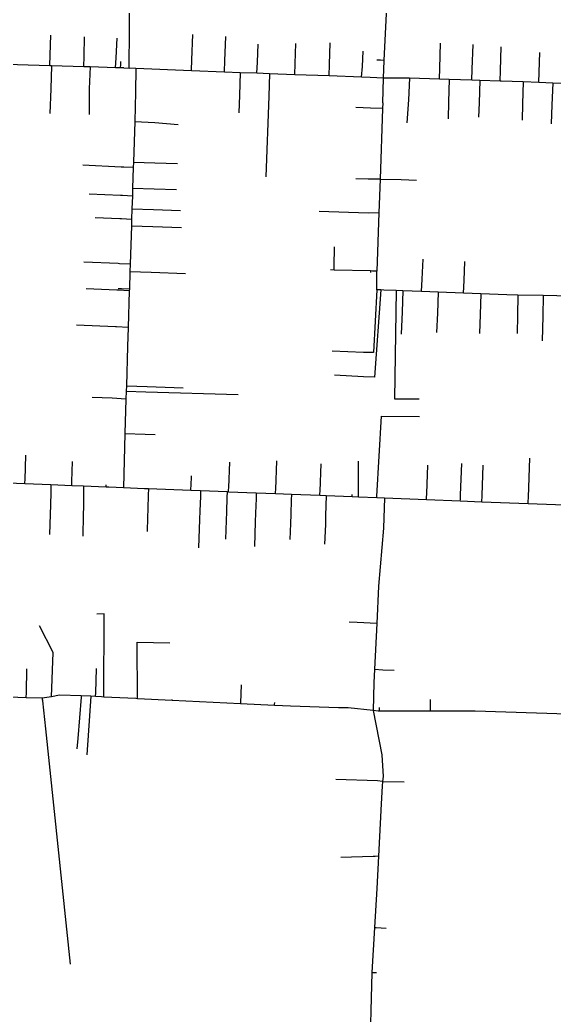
# Model space of a CAD drawing. Header units: inches. Extents: x 1024943 to 1043005, y 1856303 to 1868730.
# Drawn here: x 1032801 to 1033796, y 1859006 to 1860859 of the extents above; entities that cross this region are included whole.
import ezdxf

# ---------------------------------------------------------------- set-up
doc = ezdxf.new("R2010")
doc.units = ezdxf.units.IN
doc.header["$MEASUREMENT"] = 0
doc.layers.add('Water_Network', color=130, linetype='Continuous')

msp = doc.modelspace()

# ---------------------------------------------------------------- linework, layer by layer
at = {"layer": 'Water_Network', "elevation": 0}
for points in [[(1033004.4, 1860769.4), (1033006.2, 1860986.2), (1033007.1, 1861046.2), (1033007.8, 1861098.6)], [(1033004.4, 1860769.4), (1033006.2, 1860986.2), (1033007.1, 1861046.2), (1033007.8, 1861098.6)], [(1033479.7, 1860783.6), (1033486.1, 1860921.2), (1033488.9, 1860982.9), (1033493.5, 1861081.2)], [(1032856.9, 1860793.8), (1032858, 1860830.4)], [(1032920.1, 1860791.7), (1032921.2, 1860827.4)], [(1032980, 1860788.4), (1032982, 1860825.3)], [(1033121, 1860784.7), (1033122.7, 1860831.9)], [(1033182.5, 1860782.6), (1033184.2, 1860828.5)], [(1033313.6, 1860778), (1033315, 1860815.2)], [(1033377.5, 1860775.9), (1033379, 1860816.2)], [(1033583, 1860769.1), (1033584.6, 1860815.9)], [(1033243.2, 1860780.4), (1033244.4, 1860813.9)], [(1033439.2, 1860772.4), (1033440.6, 1860801.1)], [(1033643.6, 1860767.1), (1033645.1, 1860813)], [(1033696.2, 1860764.9), (1033697.7, 1860808.7)], [(1033768.5, 1860762), (1033769.8, 1860798.1)], [(1032988.3, 1860769.9), (1032979, 1860769.9), (1032931.3, 1860771.4), (1032919.5, 1860771.7), (1032859.3, 1860773.6), (1032856.3, 1860773.7), (1032795.9, 1860775.6), (1032776.4, 1860776.2), (1032731.2, 1860777.5), (1032712.9, 1860778.1), (1032669.7, 1860779.4), (1032653.6, 1860779.9), (1032609.4, 1860781.3), (1032593, 1860781.8)], [(1032856.3, 1860773.7), (1032856.9, 1860793.8)], [(1032919.5, 1860771.7), (1032920.1, 1860791.7)], [(1032979, 1860769.9), (1032980, 1860788.4)], [(1032988.5, 1860775.8), (1032988.7, 1860781.9)], [(1033120.2, 1860764), (1033120.3, 1860765.4), (1033121, 1860784.7)], [(1033181.8, 1860761.8), (1033181.8, 1860763.2), (1033182.5, 1860782.6)], [(1033242.5, 1860759.6), (1033243.2, 1860780.4)], [(1033312.9, 1860757), (1033313.6, 1860778)], [(1033472.9, 1860783.9), (1033466.1, 1860784.2)], [(1033479.7, 1860783.6), (1033472.9, 1860783.9)], [(1033478.2, 1860750.9), (1033479.7, 1860783.6)], [(1032859.3, 1860773.6), (1032858, 1860730.9)], [(1032931.3, 1860771.4), (1032929.7, 1860730.9)], [(1032988.3, 1860769.9), (1032988.5, 1860775.8)], [(1032994.5, 1860769.7), (1032988.3, 1860769.9)], [(1032994.5, 1860769.7), (1033004.4, 1860769.4)], [(1032994.5, 1860769.7), (1033004.4, 1860769.4)], [(1033016.4, 1860768.9), (1033004.4, 1860769.4)], [(1033016.4, 1860768.9), (1033004.4, 1860769.4)], [(1033016.4, 1860768.9), (1033016.3, 1860724.4)], [(1033016.4, 1860768.9), (1033016.3, 1860724.4)], [(1033453.4, 1860752), (1033437.5, 1860752.5), (1033376.8, 1860754.7), (1033312.9, 1860757), (1033266.1, 1860758.7), (1033242.5, 1860759.6), (1033211.1, 1860760.7), (1033181.8, 1860761.8), (1033120.2, 1860764), (1033016.4, 1860768.9)], [(1033453.4, 1860752), (1033437.5, 1860752.5), (1033376.8, 1860754.7), (1033312.9, 1860757), (1033266.1, 1860758.7), (1033242.5, 1860759.6), (1033211.1, 1860760.7), (1033181.8, 1860761.8), (1033120.2, 1860764), (1033016.4, 1860768.9)], [(1033211.1, 1860760.7), (1033209.6, 1860718.9)], [(1033376.8, 1860754.7), (1033377.5, 1860775.9)], [(1033437.5, 1860752.5), (1033439.2, 1860772.4)], [(1033582.4, 1860748.7), (1033583, 1860769.1)], [(1033642.9, 1860746.7), (1033643.6, 1860767.1)], [(1033695.6, 1860745), (1033696.2, 1860764.9)], [(1033767.8, 1860742.3), (1033768.5, 1860762)], [(1033266.1, 1860758.7), (1033264.6, 1860717.2)], [(1033478.2, 1860750.9), (1033453.4, 1860752)], [(1033478.2, 1860750.9), (1033453.4, 1860752)], [(1033476.9, 1860704.8), (1033478.2, 1860750.9)], [(1033520.5, 1860750.7), (1033478.2, 1860750.9)], [(1033520.5, 1860750.7), (1033478.2, 1860750.9)], [(1033909.4, 1860739.3), (1033901.6, 1860739.4), (1033851.5, 1860739.8), (1033832.6, 1860739.9), (1033830.9, 1860740), (1033793.7, 1860741.4), (1033767.8, 1860742.3), (1033738.5, 1860743.6), (1033697.7, 1860744.9), (1033695.6, 1860745), (1033657.8, 1860746.2), (1033642.9, 1860746.7), (1033600.9, 1860748.1), (1033582.4, 1860748.7), (1033527, 1860750.5), (1033520.5, 1860750.7)], [(1033909.4, 1860739.3), (1033901.6, 1860739.4), (1033851.5, 1860739.8), (1033832.6, 1860739.9), (1033830.9, 1860740), (1033793.7, 1860741.4), (1033767.8, 1860742.3), (1033738.5, 1860743.6), (1033697.7, 1860744.9), (1033695.6, 1860745), (1033657.8, 1860746.2), (1033642.9, 1860746.7), (1033600.9, 1860748.1), (1033582.4, 1860748.7), (1033527, 1860750.5), (1033520.5, 1860750.7)], [(1033527, 1860750.5), (1033524.7, 1860710.5)], [(1033600.9, 1860748.1), (1033599.5, 1860706.5)], [(1033657.8, 1860746.2), (1033656.5, 1860704.8)], [(1033738.5, 1860743.6), (1033737.4, 1860702.7)], [(1033793.7, 1860741.4), (1033792.2, 1860701.2)], [(1032858, 1860730.9), (1032856.6, 1860684.6)], [(1032929.7, 1860730.9), (1032930, 1860682.8)], [(1033016.3, 1860724.4), (1033014.6, 1860669.9), (1033012.2, 1860594), (1033011.9, 1860584.1), (1033010.6, 1860545.9), (1033010.2, 1860531.1), (1033009.4, 1860507.1), (1033008.8, 1860487.4), (1033008.4, 1860475.6), (1033006.1, 1860404), (1033005.7, 1860390.3), (1033004.6, 1860357.7), (1033004.5, 1860354.7), (1033002.3, 1860286.3), (1033001.2, 1860250.7), (1032999, 1860177.4), (1032998.7, 1860167.8), (1032998.2, 1860152.9), (1032996.2, 1860088.9), (1032993.4, 1859987.5)], [(1033016.3, 1860724.4), (1033014.6, 1860669.9), (1033012.2, 1860594), (1033011.9, 1860584.1), (1033010.6, 1860545.9), (1033010.2, 1860531.1), (1033009.4, 1860507.1), (1033008.8, 1860487.4), (1033008.4, 1860475.6), (1033006.1, 1860404), (1033005.7, 1860390.3), (1033004.6, 1860357.7), (1033004.5, 1860354.7), (1033002.3, 1860286.3), (1033001.2, 1860250.7), (1032999, 1860177.4), (1032998.7, 1860167.8), (1032998.2, 1860152.9), (1032996.2, 1860088.9), (1032993.4, 1859987.5)], [(1033209.6, 1860718.9), (1033208.4, 1860686.1)], [(1033264.6, 1860717.2), (1033259.1, 1860566.9)], [(1033476.9, 1860704.8), (1033476.5, 1860694.1), (1033471.9, 1860562.3), (1033469.7, 1860499.6), (1033465.9, 1860391.3)], [(1033524.7, 1860710.5), (1033521.8, 1860667.3)], [(1033599.5, 1860706.5), (1033598.5, 1860674.9)], [(1033656.5, 1860704.8), (1033655.6, 1860677.9)], [(1033453.9, 1860694.9), (1033426.4, 1860695.9)], [(1033476.5, 1860694.1), (1033453.9, 1860694.9)], [(1033737.4, 1860702.7), (1033736.5, 1860672.5)], [(1033792.2, 1860701.2), (1033790.9, 1860665.8)], [(1033014.6, 1860669.9), (1033052.4, 1860667.9)], [(1033052.4, 1860667.9), (1033095.3, 1860664.6)], [(1033012.2, 1860594), (1033051.9, 1860592.8)], [(1033051.9, 1860592.8), (1033094.1, 1860591.4)], [(1032989.6, 1860585.1), (1032918.2, 1860588.4)], [(1033011.9, 1860584.1), (1032994.3, 1860584.9), (1032989.6, 1860585.1)], [(1033449.6, 1860562.5), (1033426.4, 1860563.3)], [(1033471.9, 1860562.3), (1033449.6, 1860562.5)], [(1033471.9, 1860562.3), (1033511.4, 1860561.6)], [(1033511.4, 1860561.6), (1033539.8, 1860560.6)], [(1033010.6, 1860545.9), (1033050.6, 1860544.7)], [(1033050.6, 1860544.7), (1033092.6, 1860543.3)], [(1032988, 1860532.1), (1032929.4, 1860534.8)], [(1033010.2, 1860531.1), (1032991.9, 1860532), (1032988, 1860532.1)], [(1033009.4, 1860507.1), (1033049.4, 1860505.8)], [(1033049.4, 1860505.8), (1033100.1, 1860504.2)], [(1033449.8, 1860499.3), (1033358.5, 1860502.3)], [(1032986.6, 1860488.5), (1032940.6, 1860490.6)], [(1033008.8, 1860487.4), (1032989.9, 1860488.3), (1032986.6, 1860488.5)], [(1033469.7, 1860499.6), (1033449.8, 1860499.3)], [(1033008.4, 1860475.6), (1033048.3, 1860474.4)], [(1033048.3, 1860474.4), (1033101.6, 1860472.7)], [(1033386.3, 1860399.9), (1033387.2, 1860436.4)], [(1032983.5, 1860405.1), (1032919.7, 1860408)], [(1033550.4, 1860376.1), (1033551.9, 1860413.3)], [(1033628.4, 1860373.5), (1033629.9, 1860408.9)], [(1033006.1, 1860404), (1032986, 1860404.9), (1032983.5, 1860405.1)], [(1033005.7, 1860390.3), (1033045.2, 1860389)], [(1033045.2, 1860389), (1033109.2, 1860387)], [(1033386.1, 1860393.2), (1033379.6, 1860393.3)], [(1033386.1, 1860393.2), (1033386.3, 1860399.9)], [(1033453.9, 1860391.5), (1033386.1, 1860393.2)], [(1033453.9, 1860391.5), (1033453.9, 1860390)], [(1033457.5, 1860391.4), (1033453.9, 1860391.5)], [(1033453.9, 1860390), (1033453.9, 1860388.5)], [(1033465.9, 1860391.3), (1033457.5, 1860391.4)], [(1033707.9, 1860346.8), (1033659.9, 1860348.7), (1033627.5, 1860350), (1033580.3, 1860351.9), (1033549.4, 1860353.2), (1033514.5, 1860354.6), (1033502.1, 1860355.1), (1033479.2, 1860356), (1033473.5, 1860356.3), (1033465.8, 1860356.6), (1033465.9, 1860391.3)], [(1033549.4, 1860353.2), (1033550.4, 1860376.1)], [(1033627.5, 1860350), (1033628.4, 1860373.5)], [(1032981.5, 1860355.8), (1032924.2, 1860358.4)], [(1033004.5, 1860354.7), (1032983.8, 1860355.7), (1032981.5, 1860355.8)], [(1032987, 1860358.3), (1032983.9, 1860358.4)], [(1033004.6, 1860357.7), (1032990.1, 1860358.2), (1032987, 1860358.3)], [(1033473.5, 1860356.3), (1033461.3, 1860193.7), (1033440.9, 1860194.1)], [(1033465.8, 1860356.6), (1033459.6, 1860239.9), (1033441.3, 1860239.9)], [(1033502.1, 1860355.1), (1033498.7, 1860153.6)], [(1033514.5, 1860354.6), (1033513, 1860315.4)], [(1033580.3, 1860351.9), (1033578.7, 1860313)], [(1033659.9, 1860348.7), (1033658.4, 1860310.5)], [(1033899.3, 1860342), (1033850.5, 1860344.2), (1033846.3, 1860344.3), (1033801.4, 1860345.1), (1033775.7, 1860345.5), (1033728.9, 1860346.4), (1033707.9, 1860346.8)], [(1033728.9, 1860346.4), (1033728.2, 1860308.5)], [(1033775.7, 1860345.5), (1033775, 1860307.1)], [(1033513, 1860315.4), (1033511.3, 1860273.5)], [(1033578.7, 1860313), (1033577.3, 1860276.6)], [(1033658.4, 1860310.5), (1033656.9, 1860275.1)], [(1033728.2, 1860308.5), (1033727.6, 1860275.1)], [(1033775, 1860307.1), (1033774.2, 1860261.6)], [(1032978.8, 1860287.4), (1032906.2, 1860290.8)], [(1033002.3, 1860286.3), (1032980.6, 1860287.3), (1032978.8, 1860287.4)], [(1033441.3, 1860239.9), (1033382.6, 1860241.9)], [(1033440.9, 1860194.1), (1033387.2, 1860197.2)], [(1032998.7, 1860167.8), (1033035.2, 1860166.4)], [(1032999, 1860177.4), (1033037.8, 1860176.2)], [(1033035.2, 1860166.4), (1033207.3, 1860161.4)], [(1033037.8, 1860176.2), (1033104.6, 1860174.1)], [(1032972.3, 1860154.3), (1032935.3, 1860156)], [(1032998.2, 1860152.9), (1032972.3, 1860154.3)], [(1033498.7, 1860153.6), (1033544.7, 1860153.6)], [(1033465.9, 1859968.9), (1033466.1, 1859972.2), (1033474.5, 1860120.9)], [(1033474.5, 1860120.9), (1033545.4, 1860120.4)], [(1032996.2, 1860088.9), (1033034, 1860087.7)], [(1033034, 1860087.7), (1033052.6, 1860087.1)], [(1032810.2, 1860002.2), (1032811.5, 1860048.7)], [(1032897.6, 1859999.3), (1032898.7, 1860036.7)], [(1033277.3, 1859984.6), (1033279.5, 1860037.9)], [(1033431.4, 1859979.8), (1033431.9, 1860037.5)], [(1033748.4, 1859970), (1033751.1, 1860042.7)], [(1033189.9, 1859988.3), (1033191.8, 1860035.2)], [(1033360.1, 1859981.4), (1033362.1, 1860032.1)], [(1033558.9, 1859976.8), (1033560.9, 1860029.9)], [(1033621.9, 1859974.8), (1033624, 1860033)], [(1033662.1, 1859973.3), (1033664.2, 1860029.7)], [(1032966.3, 1859988.6), (1032961.3, 1859988.8), (1032919.4, 1859990.5), (1032897.4, 1859991.3), (1032858.5, 1859992.9), (1032809.9, 1859994.8), (1032763.8, 1859996.6), (1032743.8, 1859997.4), (1032703.7, 1859999), (1032679.1, 1860000), (1032633.1, 1860001.8), (1032627.6, 1860002), (1032596.8, 1860003.2), (1032518.3, 1860005.4), (1032511.9, 1860005.6)], [(1032966.3, 1859988.6), (1032961.3, 1859988.8), (1032919.4, 1859990.5), (1032897.4, 1859991.3), (1032858.5, 1859992.9), (1032809.9, 1859994.8), (1032763.8, 1859996.6), (1032743.8, 1859997.4), (1032703.7, 1859999), (1032679.1, 1860000), (1032633.1, 1860001.8), (1032627.6, 1860002), (1032596.8, 1860003.2), (1032518.3, 1860005.4), (1032511.9, 1860005.6)], [(1032809.9, 1859994.8), (1032810, 1859997.3), (1032810.2, 1860002.2)], [(1033119.5, 1859991.3), (1033120.3, 1860010.2)], [(1032858.5, 1859992.9), (1032858.1, 1859979.7), (1032857.5, 1859955), (1032857, 1859938.3)], [(1032897.4, 1859991.3), (1032897.5, 1859994.7), (1032897.6, 1859999.3)], [(1032919.4, 1859990.5), (1032919.3, 1859978.2), (1032919, 1859952.7), (1032918.8, 1859937.5)], [(1032961.3, 1859991.1), (1032961.4, 1859993)], [(1032961.3, 1859988.8), (1032961.3, 1859989.2), (1032961.3, 1859991.1)], [(1032993.4, 1859987.5), (1032966.3, 1859988.6)], [(1032993.4, 1859987.5), (1032966.3, 1859988.6)], [(1033033, 1859986), (1032993.4, 1859987.5)], [(1033033, 1859986), (1032993.4, 1859987.5)], [(1033480.4, 1859968.3), (1033465.9, 1859968.9), (1033431.9, 1859970.2), (1033419.8, 1859970.7), (1033371.6, 1859972.6), (1033359.8, 1859973.1), (1033306.6, 1859975.2), (1033277, 1859976.3), (1033241.2, 1859977.7), (1033189.6, 1859979.8), (1033186.7, 1859979.9), (1033137.3, 1859981.8), (1033119.1, 1859982.6), (1033040.3, 1859985.7), (1033033, 1859986)], [(1033480.4, 1859968.3), (1033465.9, 1859968.9), (1033431.9, 1859970.2), (1033419.8, 1859970.7), (1033371.6, 1859972.6), (1033359.8, 1859973.1), (1033306.6, 1859975.2), (1033277, 1859976.3), (1033241.2, 1859977.7), (1033189.6, 1859979.8), (1033186.7, 1859979.9), (1033137.3, 1859981.8), (1033119.1, 1859982.6), (1033040.3, 1859985.7), (1033033, 1859986)], [(1033040.3, 1859985.7), (1033039.9, 1859974.5), (1033039, 1859948.2), (1033038.5, 1859932.2)], [(1033119.1, 1859982.6), (1033119.3, 1859986.2), (1033119.5, 1859991.3)], [(1033137.3, 1859981.8), (1033137, 1859971.2), (1033136.1, 1859944.6), (1033135.5, 1859928.6)], [(1033189.6, 1859979.8), (1033189.7, 1859983.4), (1033189.9, 1859988.3)], [(1033277, 1859976.3), (1033277.2, 1859979.8), (1033277.3, 1859984.6)], [(1033359.8, 1859973.1), (1033359.9, 1859976.5), (1033360.1, 1859981.4)], [(1033186.7, 1859979.9), (1033186.4, 1859969.5), (1033185.4, 1859942.7), (1033184.9, 1859926.5)], [(1033241.2, 1859977.7), (1033240.9, 1859967.6), (1033239.9, 1859940.7), (1033239.4, 1859924)], [(1033306.6, 1859975.2), (1033306.3, 1859965.4), (1033305.3, 1859938.2), (1033304.7, 1859921.4)], [(1033371.6, 1859972.6), (1033370.4, 1859935.8), (1033369.9, 1859919.3)], [(1033419.8, 1859973.2), (1033419.8, 1859975.4)], [(1033419.8, 1859970.7), (1033419.8, 1859970.9), (1033419.8, 1859973.2)], [(1033431.9, 1859970.2), (1033431.8, 1859971), (1033431.4, 1859979.8)], [(1033480.4, 1859968.3), (1033479.1, 1859931.7), (1033478.5, 1859912.7)], [(1033480.4, 1859968.3), (1033479.1, 1859931.7), (1033478.5, 1859912.7)], [(1033891.7, 1859952), (1033882.1, 1859952.4), (1033868.9, 1859952.9), (1033816.1, 1859955), (1033798.8, 1859955.7), (1033747.9, 1859957.7), (1033661.7, 1859961.1), (1033621.4, 1859962.7), (1033558.5, 1859965.2), (1033480.4, 1859968.3)], [(1033891.7, 1859952), (1033882.1, 1859952.4), (1033868.9, 1859952.9), (1033816.1, 1859955), (1033798.8, 1859955.7), (1033747.9, 1859957.7), (1033661.7, 1859961.1), (1033621.4, 1859962.7), (1033558.5, 1859965.2), (1033480.4, 1859968.3)], [(1033558.5, 1859965.2), (1033558.6, 1859968.8), (1033558.9, 1859976.8)], [(1033621.4, 1859962.7), (1033621.6, 1859966.4), (1033621.9, 1859974.8)], [(1033661.7, 1859961.1), (1033662.1, 1859973.3)], [(1033747.9, 1859957.7), (1033748.1, 1859961.8), (1033748.4, 1859970)], [(1032857, 1859938.3), (1032856, 1859900.5)], [(1032918.8, 1859937.5), (1032917.8, 1859897.3)], [(1033038.5, 1859932.2), (1033037.5, 1859906)], [(1033135.5, 1859928.6), (1033133.7, 1859876)], [(1033184.9, 1859926.5), (1033183.7, 1859892.1)], [(1033239.4, 1859924), (1033237.8, 1859878.4)], [(1033304.7, 1859921.4), (1033303.7, 1859891.4)], [(1033369.9, 1859919.3), (1033368.6, 1859882.4)], [(1033478.5, 1859912.7), (1033469, 1859804.7), (1033465.7, 1859735.1), (1033461.7, 1859649.6), (1033460.5, 1859624.6), (1033458.9, 1859572.8)], [(1033478.5, 1859912.7), (1033469, 1859804.7), (1033465.7, 1859735.1), (1033461.7, 1859649.6), (1033460.5, 1859624.6), (1033458.9, 1859572.8)], [(1032957.8, 1859752.7), (1032944.1, 1859752.5)], [(1032957.2, 1859597.8), (1032957.8, 1859752.7)], [(1032862.3, 1859680.7), (1032837, 1859730.3)], [(1033429.5, 1859736.8), (1033414.5, 1859737.5)], [(1033465.7, 1859735.1), (1033429.5, 1859736.8)], [(1033019.1, 1859699.9), (1033080.2, 1859698.7)], [(1033020, 1859594.8), (1033019.1, 1859699.9)], [(1032859.4, 1859598.6), (1032862.3, 1859680.7)], [(1032812.7, 1859606.6), (1032813.8, 1859650.6)], [(1032942, 1859605.5), (1032943.5, 1859651.2)], [(1033461.7, 1859649.6), (1033477.3, 1859648.9)], [(1033477.3, 1859648.9), (1033497.9, 1859647.9)], [(1033212.1, 1859587), (1033213.7, 1859620.6)], [(1032842.2, 1859595.6), (1032812.4, 1859596.6), (1032781, 1859597.7)], [(1032812.4, 1859596.6), (1032812.7, 1859606.6)], [(1032914.8, 1859600.3), (1032874.6, 1859601.2), (1032859.4, 1859598.6), (1032842.2, 1859595.6)], [(1032842.2, 1859595.6), (1032842.7, 1859590.7), (1032848.2, 1859538.4), (1032894.4, 1859100.4)], [(1032842.2, 1859595.6), (1032842.2, 1859593.9), (1032842.2, 1859592.2)], [(1032914.6, 1859597.9), (1032908.7, 1859520.6)], [(1032914.8, 1859600.3), (1032914.6, 1859597.9)], [(1032932.6, 1859599.3), (1032914.8, 1859600.3)], [(1032932.6, 1859599.3), (1032927.7, 1859526.5), (1032925.9, 1859499.8)], [(1033016.4, 1859595), (1032957.2, 1859597.8), (1032952.8, 1859598.1), (1032941.8, 1859598.7), (1032932.6, 1859599.3)], [(1032941.8, 1859598.7), (1032942, 1859605.5)], [(1033084.1, 1859591.7), (1033020, 1859594.8), (1033016.4, 1859595)], [(1033084.1, 1859591.7), (1033084.1, 1859592.6), (1033084.2, 1859593.5)], [(1033275.1, 1859582.4), (1033212, 1859585.5), (1033084.1, 1859591.7)], [(1033565.7, 1859575.8), (1033565.7, 1859593.3)], [(1033212, 1859585.5), (1033212.1, 1859587)], [(1033275.1, 1859582.4), (1033275.2, 1859584)], [(1033412.7, 1859577.6), (1033394.4, 1859577.6), (1033304.8, 1859581), (1033275.1, 1859582.4)], [(1033275.2, 1859584), (1033275.5, 1859587.9)], [(1033458.9, 1859572.8), (1033412.7, 1859577.6)], [(1033471, 1859575), (1033471, 1859578.6)], [(1033471, 1859571.4), (1033471, 1859575)], [(1033565.7, 1859571.5), (1033565.7, 1859575.8)], [(1033471, 1859571.4), (1033469.6, 1859571.6), (1033468.2, 1859571.7), (1033458.9, 1859572.8)], [(1033458.9, 1859572.8), (1033474.9, 1859490.5), (1033477.4, 1859449.8)], [(1033458.9, 1859572.8), (1033474.9, 1859490.5), (1033477.4, 1859449.8)], [(1033850.8, 1859565.1), (1033820.4, 1859566.1), (1033649.3, 1859571.6), (1033565.7, 1859571.5), (1033472.7, 1859571.4), (1033471, 1859571.4)], [(1032908.7, 1859520.6), (1032907, 1859501.2)], [(1032925.9, 1859499.8), (1032925.1, 1859490.4)], [(1033466.9, 1859441.6), (1033389.7, 1859444.6)], [(1033477.4, 1859449.8), (1033476.6, 1859440.5), (1033475.9, 1859432.2), (1033473.7, 1859398.9), (1033468.8, 1859301.6), (1033465.8, 1859241.4)], [(1033477.4, 1859449.8), (1033476.6, 1859440.5), (1033475.9, 1859432.2), (1033473.7, 1859398.9), (1033468.8, 1859301.6), (1033465.8, 1859241.4)], [(1033476.6, 1859440.5), (1033466.9, 1859441.6)], [(1033476.6, 1859440.5), (1033516.8, 1859439.9)], [(1033468.8, 1859301.6), (1033462.7, 1859301.1), (1033459, 1859300.8), (1033398.8, 1859299.1)], [(1033465.8, 1859241.4), (1033461.5, 1859168.6)], [(1033465.8, 1859241.4), (1033461.5, 1859168.6)], [(1033461.5, 1859168.6), (1033456.4, 1859084.8)], [(1033461.5, 1859168.6), (1033456.4, 1859084.8)], [(1033461.5, 1859168.6), (1033464.4, 1859168.4)], [(1033464.4, 1859168.4), (1033483.5, 1859167.7)], [(1033456.4, 1859084.8), (1033452, 1858918.4), (1033451.2, 1858902.3), (1033450.3, 1858884.8)], [(1033456.4, 1859084.8), (1033452, 1858918.4), (1033451.2, 1858902.3), (1033450.3, 1858884.8)], [(1033456.4, 1859084.8), (1033460.9, 1859084.7)], [(1033460.9, 1859084.7), (1033465.4, 1859084.6)]]:
    msp.add_lwpolyline(points, dxfattribs=at)

doc.saveas('drawing.dxf')
